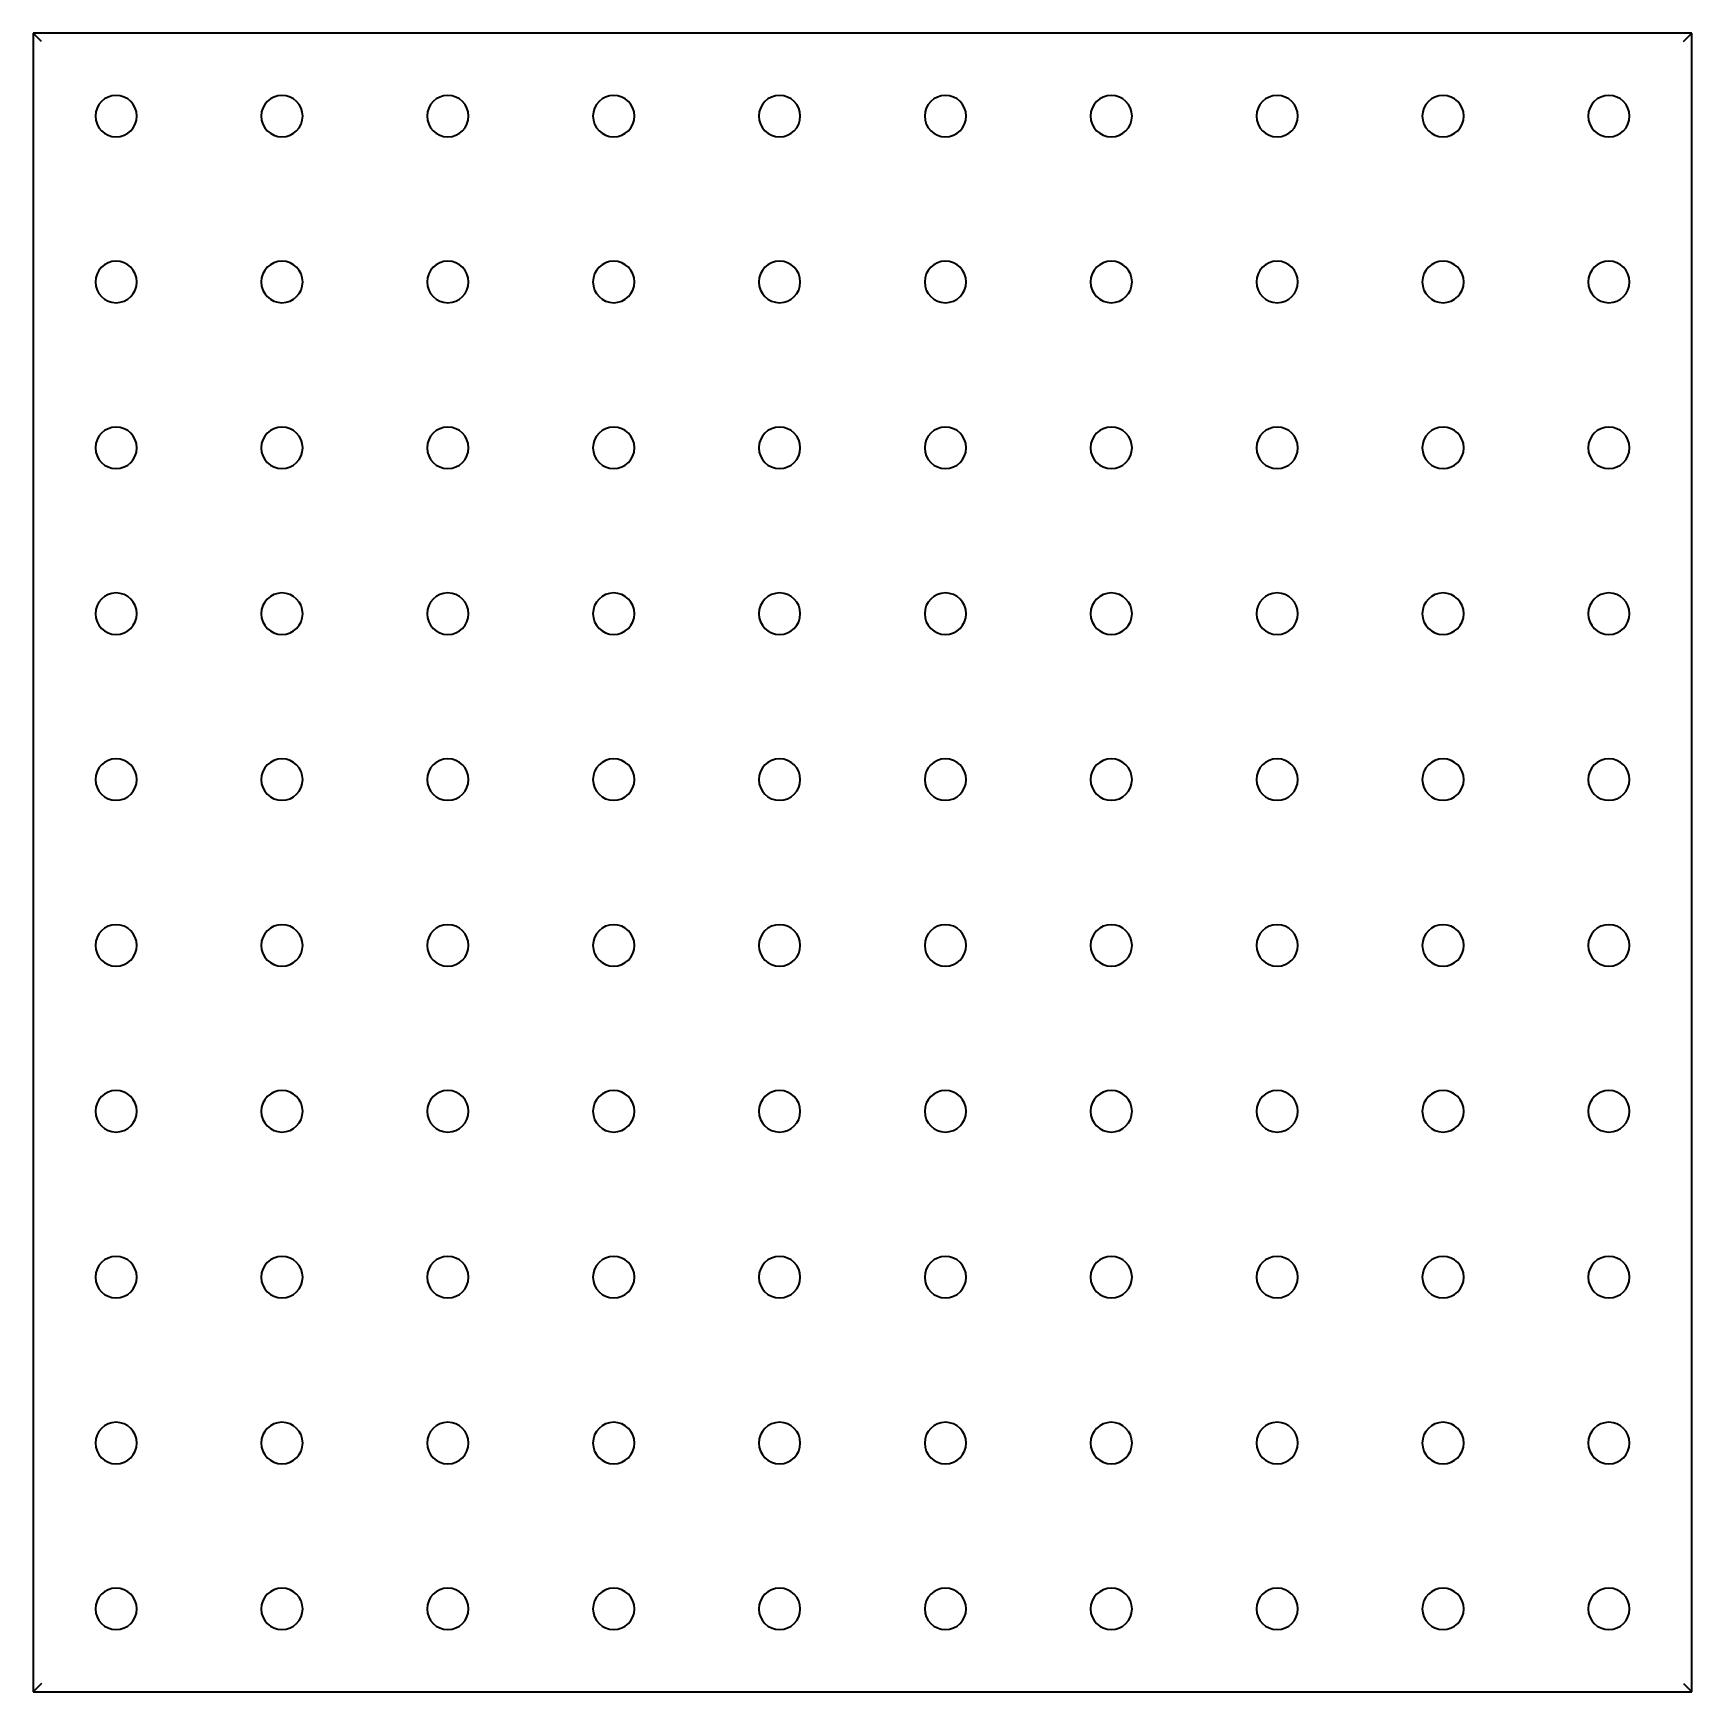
# Model space of a CAD drawing. Header units: millimetres. Extents: x 49 to 249, y 5 to 205.
import ezdxf

# ---------------------------------------------------------------- set-up
doc = ezdxf.new("R2010")
doc.units = ezdxf.units.MM
doc.header["$LTSCALE"] = 0.75
doc.layers.add('Visible', color=7, linetype='Continuous', lineweight=35)

msp = doc.modelspace()

# ---------------------------------------------------------------- linework, layer by layer
at = {"layer": 'Visible', "extrusion": (-1e-16, -1, 0)}
for p, q in [((49.170679, 205.167588, 1.5), (49.170679, 5.167588, 1.5)), ((249.170679, 205.167588, 1.5), (49.170679, 205.167588, 1.5)), ((249.170679, 5.167588, 1.5), (249.170679, 205.167588, 1.5)), ((49.170679, 5.167588, 1.5), (249.170679, 5.167588, 1.5))]:
    msp.add_line(p, q, dxfattribs=at)
at = {"layer": 'Visible', "extrusion": (0, 0, -1)}
for centre in [(-59.170679, 195.167588, -2.4), (-79.170679, 195.167588, -2.4), (-99.170679, 195.167588, -2.4), (-119.170679, 195.167588, -2.4), (-139.170679, 195.167588, -2.4), (-159.170679, 195.167588, -2.4), (-179.170679, 195.167588, -2.4), (-199.170679, 195.167588, -2.4), (-219.170679, 195.167588, -2.4), (-239.170679, 195.167588, -2.4), (-59.170679, 175.167588, -2.4), (-79.170679, 175.167588, -2.4), (-99.170679, 175.167588, -2.4), (-119.170679, 175.167588, -2.4), (-139.170679, 175.167588, -2.4), (-159.170679, 175.167588, -2.4), (-179.170679, 175.167588, -2.4), (-199.170679, 175.167588, -2.4), (-219.170679, 175.167588, -2.4), (-239.170679, 175.167588, -2.4), (-59.170679, 155.167588, -2.4), (-79.170679, 155.167588, -2.4), (-99.170679, 155.167588, -2.4), (-119.170679, 155.167588, -2.4), (-139.170679, 155.167588, -2.4), (-159.170679, 155.167588, -2.4), (-179.170679, 155.167588, -2.4), (-199.170679, 155.167588, -2.4), (-219.170679, 155.167588, -2.4), (-239.170679, 155.167588, -2.4), (-59.170679, 135.167588, -2.4), (-79.170679, 135.167588, -2.4), (-99.170679, 135.167588, -2.4), (-119.170679, 135.167588, -2.4), (-139.170679, 135.167588, -2.4), (-159.170679, 135.167588, -2.4), (-179.170679, 135.167588, -2.4), (-199.170679, 135.167588, -2.4), (-219.170679, 135.167588, -2.4), (-239.170679, 135.167588, -2.4), (-59.170679, 115.167588, -2.4), (-79.170679, 115.167588, -2.4), (-99.170679, 115.167588, -2.4), (-119.170679, 115.167588, -2.4), (-139.170679, 115.167588, -2.4), (-159.170679, 115.167588, -2.4), (-179.170679, 115.167588, -2.4), (-199.170679, 115.167588, -2.4), (-219.170679, 115.167588, -2.4), (-239.170679, 115.167588, -2.4), (-59.170679, 95.167588, -2.4), (-79.170679, 95.167588, -2.4), (-99.170679, 95.167588, -2.4), (-119.170679, 95.167588, -2.4), (-139.170679, 95.167588, -2.4), (-159.170679, 95.167588, -2.4), (-179.170679, 95.167588, -2.4), (-199.170679, 95.167588, -2.4), (-219.170679, 95.167588, -2.4), (-239.170679, 95.167588, -2.4), (-59.170679, 75.167588, -2.4), (-79.170679, 75.167588, -2.4), (-99.170679, 75.167588, -2.4), (-119.170679, 75.167588, -2.4), (-139.170679, 75.167588, -2.4), (-159.170679, 75.167588, -2.4), (-179.170679, 75.167588, -2.4), (-199.170679, 75.167588, -2.4), (-219.170679, 75.167588, -2.4), (-239.170679, 75.167588, -2.4), (-59.170679, 55.167588, -2.4), (-79.170679, 55.167588, -2.4), (-99.170679, 55.167588, -2.4), (-119.170679, 55.167588, -2.4), (-139.170679, 55.167588, -2.4), (-159.170679, 55.167588, -2.4), (-179.170679, 55.167588, -2.4), (-199.170679, 55.167588, -2.4), (-219.170679, 55.167588, -2.4), (-239.170679, 55.167588, -2.4), (-59.170679, 35.167588, -2.4), (-79.170679, 35.167588, -2.4), (-99.170679, 35.167588, -2.4), (-119.170679, 35.167588, -2.4), (-139.170679, 35.167588, -2.4), (-159.170679, 35.167588, -2.4), (-179.170679, 35.167588, -2.4), (-199.170679, 35.167588, -2.4), (-219.170679, 35.167588, -2.4), (-239.170679, 35.167588, -2.4), (-59.170679, 15.167588, -2.4), (-79.170679, 15.167588, -2.4), (-99.170679, 15.167588, -2.4), (-119.170679, 15.167588, -2.4), (-139.170679, 15.167588, -2.4), (-159.170679, 15.167588, -2.4), (-179.170679, 15.167588, -2.4), (-199.170679, 15.167588, -2.4), (-219.170679, 15.167588, -2.4), (-239.170679, 15.167588, -2.4)]:
    msp.add_circle(centre, 2.5, dxfattribs=at)
at = {"layer": 'Visible', "extrusion": (-0.707107, -0.707107, 0)}
msp.add_ellipse((50.170679, 204.167588, 1.5), major_axis=(-1, 1), ratio=0.7071067812, start_param=-1.5707963268, end_param=0, dxfattribs=at)
at = {"layer": 'Visible', "extrusion": (-0.707107, 0.707107, 0)}
msp.add_ellipse((248.170679, 204.167588, 1.5), major_axis=(1, 1), ratio=0.7071067812, start_param=-1.5707963268, end_param=0, dxfattribs=at)
at = {"layer": 'Visible', "extrusion": (0.707107, -0.707107, 0)}
msp.add_ellipse((50.170679, 6.167588, 1.5), major_axis=(-1, -1), ratio=0.7071067812, start_param=-1.5707963268, end_param=0, dxfattribs=at)
at = {"layer": 'Visible', "extrusion": (0.707107, 0.707107, 0)}
msp.add_ellipse((248.170679, 6.167588, 1.5), major_axis=(1, -1), ratio=0.7071067812, start_param=-1.5707963268, end_param=0, dxfattribs=at)

doc.saveas('drawing.dxf')
